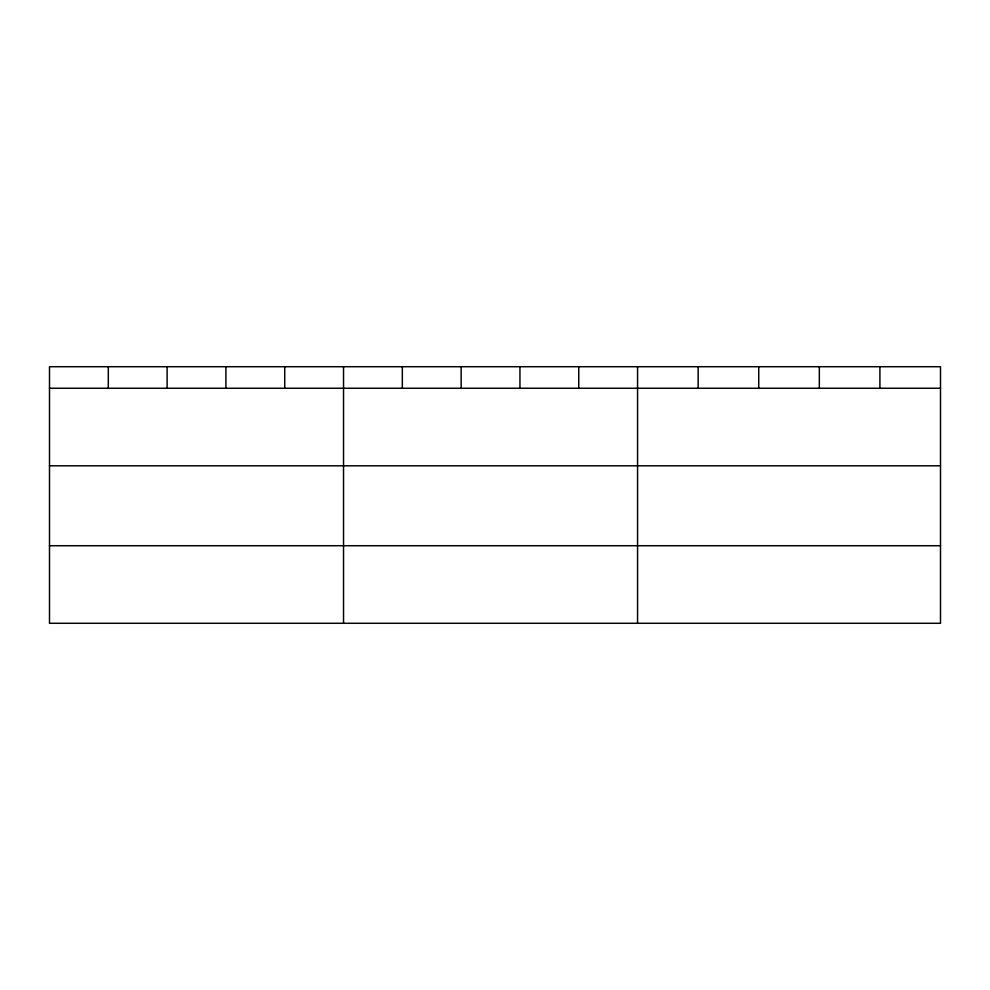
<?xml version="1.0" encoding="UTF-8"?>
<svg xmlns="http://www.w3.org/2000/svg" width="990" height="990" viewBox="0 0 990 990"><rect width="100%" height="100%" fill="white"/><g stroke="black" fill="none" stroke-linecap="round" stroke-linejoin="round"><path stroke-width="1.49" d="M940.5 465.807L940.5 366.721L49.5 366.721L49.5 623.279L940.5 623.279L940.5 465.807L49.5 465.807M49.5 388.253L940.5 388.253M49.5 545.725L940.5 545.725M879.912 366.721L879.912 388.253M819.324 366.721L819.324 388.253M758.736 366.721L758.736 388.253M698.148 366.721L698.148 388.253M637.56 366.721L637.56 623.279M578.754 366.721L578.754 388.253M519.948 366.721L519.948 388.253M461.142 366.721L461.142 388.253M402.336 366.721L402.336 388.253M343.53 366.721L343.53 623.279M284.724 366.721L284.724 388.253M225.918 366.721L225.918 388.253M167.112 366.721L167.112 388.253M108.306 366.721L108.306 388.253"/></g></svg>
